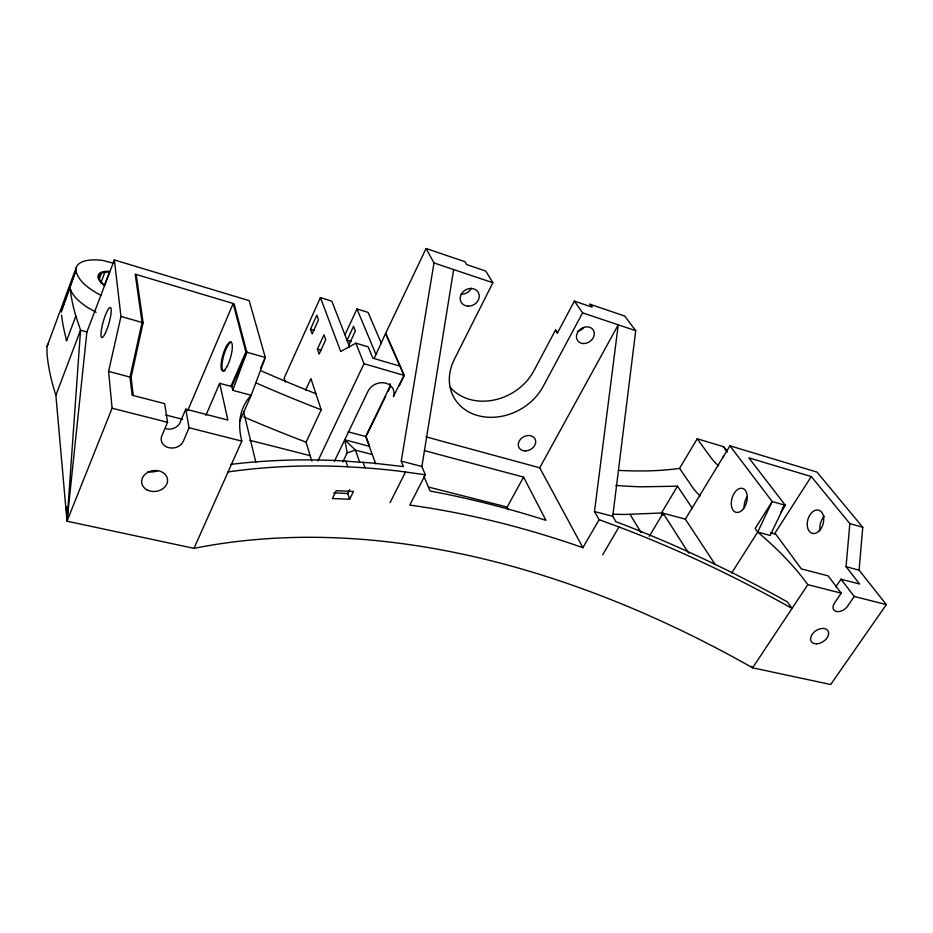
<?xml version="1.0" encoding="UTF-8"?>
<svg xmlns="http://www.w3.org/2000/svg" width="933" height="933" viewBox="0 0 933 933"><rect width="100%" height="100%" fill="white"/><g stroke="black" fill="none" stroke-linecap="round" stroke-linejoin="round"><path stroke-width="1.4" d="M76.121 267.888L46.977 346.598L47.047 354.248A559.217 234.44 29.7 0 0 54.58 391.184L55.875 395.277L67.013 521.197L193.982 548.347A1136.126 727.95 54.7 0 1 752.604 667.806L830.697 684.507L886.35 604.596L859.083 570.156L862.757 527.285L817.005 472.11L729.921 445.811L685.335 519.145L715.191 564.512M835.805 586.892L840.995 579.195L859.596 584.023L846.044 566.693L849.835 523.611L811.278 476.553L748.872 457.87L785.329 505.278L780.664 512.579M114.362 259.945L86.897 331.973L67.013 521.197L112.088 408.222L108.59 371.404L120.963 316.462L114.362 259.945L249.181 300.659L265.299 357.479L251.175 395.3L239.478 421.763M599.114 519.646L582.892 547.671L539.729 467.783L618.252 324.836L594.484 511.541L599.114 519.646L624.807 529.174A1184 706.246 50.9 0 1 792.035 608.444L787.277 601.855L781.178 598.461A1215.477 726.807 51.3 0 0 623.489 524.579L615.92 521.699L612.748 516.299L635.711 330.69L624.713 316.042L589.936 304.216L592 307.097L574.378 301.114L557.479 332.918L555.543 329.944L533.898 370.774A50.732 42.335 -29 0 1 450.254 387.347M582.892 547.671L575.031 544.954A1161.702 717.034 52.5 0 0 417.751 506.222L409.785 505.103L425.331 474.757L421.891 466.5L453.636 269.555M230.568 464.436L233.075 464.109A1215.477 726.807 51.3 0 1 337.489 460.61L372.185 463.013L403.406 466.57L401.237 461.112L433.997 262.954L426.089 248.493L385.539 333.559L403.919 375.358L393.399 396.653A13.797 11.558 -21.3 0 0 385.177 383.02A13.797 11.558 -21.3 0 0 368.092 391.114L334.364 461.38M133.267 395.522L131.075 377.375L143.122 322.76L136.183 274.454M104.449 285.265L109.593 271.783L101.534 272.996L99.446 274.78L98.91 277.218L99.959 280.145A24.433 9.423 20.9 0 0 104.368 284.997M113.908 263.304L102.723 260.435A48.329 18.637 20.9 0 0 75.888 270.43L61.146 311.121L61.088 310.386M75.888 270.43L61.263 312.158M232.76 390.332L246.837 352.231L234.09 303.761L135.203 274.162L142.073 322.456L130.014 377.084L132.183 395.242L164.663 403.662L167.543 422.287L161.806 435.979A11.429 9.388 -8.2 0 0 168.721 447.677A11.429 9.388 -8.2 0 0 183.276 441.321L189.061 427.746L185.76 409.144L227.862 420.072L219.687 383.311L231.885 386.612L232.76 390.332L251.175 395.3A204.584 90.898 27.2 0 0 241.472 439.665L241.81 441.122L193.982 548.347M66.021 340.195L66.651 340.568L75.841 316.1M98.338 277.871L99.446 274.78M99.469 278.431L101.534 272.996M55.875 395.277L80.541 330.212L75.748 315.774A569.783 216.701 29.5 0 1 70.465 291.166L70.383 289.043L71.538 291.866A48.038 19.022 20.7 0 0 87.585 307.47L96.087 312.31M100.881 282.804L104.997 271.981M185.76 409.144L180.104 422.521A11.196 9.272 -7.6 0 1 165.887 428.748M187.766 410.567L233.157 303.493L245.857 351.951L230.917 386.355M205.89 415.372L219.687 383.311M231.885 386.612L246.837 352.231M260.657 367.975L265.299 357.479L245.857 351.951M349.653 346.971L331.821 301.149L320.416 297.604L284.18 377.993L285.416 382.11M310.467 329.256L316.823 315.191L318.515 319.821L312.112 333.944L310.467 329.256L314.281 330.387M317.418 349.152L323.973 334.842L325.734 339.694L319.144 354.074L317.418 349.152L321.314 350.295M305.558 390.274L310.922 378.6L321.209 409.809L306.082 442.172L311.75 460.949M345.012 334.714L356.966 308.951L368.08 312.403L381.504 343.671M348.907 344.872L355.391 330.982L353.525 326.352L347.088 340.183L351.263 341.431M317.885 460.995L364.033 363.707L355.846 343.169L340.697 351.508L320.416 297.604M731.682 572.99L757.689 532.067L772.197 501.546L729.921 445.811M374.145 358.4L385.539 333.559M342.796 461.975L347.216 452.82L344.732 439.793L369.655 446.359M369.211 445.134L366.063 436.597L385.574 396.478M388.035 391.405L390.484 386.379M399.289 385.784L404.327 375.474L385.935 333.676M349.63 499.248L353.455 491.458L336.195 490.665L332.381 498.549L349.63 499.248L347.741 493.534L349.642 489.65M426.089 248.493L464.961 261.707L466.652 264.564L485.743 271.048L492.869 282.722L454.301 359.45A51.688 42.731 -29 0 0 476.763 415.267A51.688 42.731 -29 0 0 543.193 386.39L582.6 312.858L574.378 301.114M390.041 502.642L405.552 471.958M508.462 509.663L507.202 507.062L523.565 477.09L424.492 450.651M602.671 554.808L619.011 526.97M618.474 470.372A492.437 149.047 24.6 0 0 679.562 468.389L697.208 438.778L723.821 446.779L727.332 451.455M612.759 514.211A513.686 165.188 24.4 0 0 625.343 514.445L661.427 513.01L677.486 486.198L692.496 508.52M649.228 536.358L663.106 513.197L685.335 519.145M782.344 508.742L784.676 505.091L770.168 535.437L757.689 532.067L755.112 528.498L772.197 501.546L785.329 505.278M774.518 533.863L811.278 476.553M757.689 532.067A189.119 75.176 31.5 0 1 806.835 583.323L807.826 584.676L752.604 667.806L751.706 666.384M770.716 532.731L775.696 534.084L801.389 568.92L828.096 575.848L841.216 593.143L834.394 603.208A8.735 5.808 -34 0 0 836.376 611.477A8.735 5.808 -34 0 0 847.409 606.45L854.243 596.455L886.35 604.596M347.216 452.82L355.438 450.138L372.302 454.534M677.486 486.198L641.566 486.804A517.943 157.479 24.6 0 1 615.885 485.428M333.757 492.799L347.741 493.534M425.331 474.757L399.219 471.153A1184 706.246 50.9 0 0 365.06 467.83L342.236 466.512A1184 706.246 50.9 0 0 228.072 471.935M428.422 487.049L507.202 507.062M112.088 408.222L167.543 422.287M189.061 427.746L241.81 441.122M807.826 584.676L841.216 593.143M165.782 414.998L182.518 419.279M249.799 440.283L310.153 455.642M401.237 461.112L421.891 466.5M594.484 511.541L612.748 516.299M348.114 431.816L366.063 436.597M846.044 566.693L859.083 570.156M108.59 371.404L131.075 377.375M426.008 436.854L539.729 467.783M86.897 331.973L80.541 330.212L67.013 521.197L66.441 506.736M120.963 316.462L143.122 322.76M849.835 523.611L862.757 527.285M364.033 363.707L404.327 375.474M400.269 366.249L372.827 358.167L368.162 346.843L355.846 343.169M433.997 262.954L492.869 282.722M582.6 312.858L635.711 330.69M306.082 442.172L295.434 438.078A513.686 165.188 24.4 0 1 243.781 416.911M321.209 409.809L310.479 405.61A517.943 157.479 24.6 0 1 255.91 382.868M315.902 393.703L312.602 392.396A492.437 149.047 24.6 0 1 261.508 370.996M101.032 295.434C90.921 289.813 79.235 282.851 75.958 271.141M344.732 439.793L355.438 450.138L359.8 462.488M589.936 304.216L592 306.257M840.995 579.195L854.243 596.455M723.238 446.604L727.274 451.969M697.208 438.778L711.004 457.706A37.612 12.199 31 0 0 718.573 465.835M679.562 468.389L692.857 487.737A37.238 12.91 31.3 0 0 700.228 496.006M663.106 513.197L688.741 553.246M661.427 513.01L662.955 515.401M630.067 514.421L641.146 532.696M555.543 329.944L557.409 333.384M523.565 477.09L545.957 520.322L534.819 516.847A1272.962 791.161 54 0 0 441.344 493.184L430.043 491.015L424.002 476.448M356.966 308.951L375.987 354.54M375.719 463.783L365.654 436.492L388.898 388.699A13.657 11.488 -21.2 0 0 390.064 383.591M363.065 462.243L365.06 467.83M345.851 461.065L347.787 466.792M66.651 340.568L66.558 340.23A565.771 223.523 29.6 0 1 61.566 315.121M243.571 411.581L255.852 462.325M225.005 370.623A14.975 4.035 -74.1 0 1 222.987 358.505A14.975 4.035 -74.1 0 1 231.372 342.178M157.595 470.687A12.747 10.345 -7.5 0 1 147.915 471.597M744.137 507.937A12.327 7.604 -74.5 0 1 746.96 496.986M723.168 457.135A19.78 6.414 31 0 1 723.985 455.689M583.591 327.786A9.33 7.697 -34.7 0 1 577.445 331.343M471.398 288.25A9.715 8.409 -30.1 0 1 461.205 294.163M104.718 285.895A25.413 9.796 20.9 0 1 99.061 279.982L97.977 276.938L98.536 274.407A25.413 9.796 20.9 0 1 109.091 271.293M820.037 529.979A11.942 7.965 -74.6 0 1 824.41 516.206M46.977 346.598A47.163 20.549 19.8 0 1 48.084 344.114M816.573 643.805A9.913 6.554 -32.9 0 0 828.504 632.073A9.913 6.554 -32.9 0 0 813.739 632.457A9.913 6.554 -32.9 0 0 816.573 643.805M147.262 490.023A13.015 10.461 -8.1 0 0 167.543 481.195A13.015 10.461 -8.1 0 0 149.035 471.806A13.015 10.461 -8.1 0 0 147.262 490.023M742.656 509.616A12.397 7.534 -74.5 0 0 743.834 488.95A12.397 7.534 -74.5 0 0 731.309 502.455A12.397 7.534 -74.5 0 0 742.656 509.616M467.853 306.141A9.866 8.479 -30 0 0 478.734 293.394A9.866 8.479 -30 0 0 462.535 292.391A9.866 8.479 -30 0 0 467.853 306.141M819.221 530.865A12.012 7.907 -74.6 0 0 820.002 510.748A12.012 7.907 -74.6 0 0 807.232 523.635A12.012 7.907 -74.6 0 0 819.221 530.865M227.011 366.494A14.986 4.035 -74.1 0 0 231.396 342.364A14.986 4.035 -74.1 0 0 221.646 360.22A14.986 4.035 -74.1 0 0 227.011 366.494M525.092 450.919A9.12 7.254 -28.4 0 0 535.309 439.536A9.12 7.254 -28.4 0 0 520.544 439.163A9.12 7.254 -28.4 0 0 525.092 450.919M583.218 343.531A9.47 7.756 -34.6 0 0 593.971 331.437A9.47 7.756 -34.6 0 0 578.903 330.632A9.47 7.756 -34.6 0 0 583.218 343.531M105.511 332.778A15.593 2.951 -74.1 0 0 110.805 307.867A15.593 2.951 -74.1 0 0 101.965 326.83A15.593 2.951 -74.1 0 0 105.511 332.778"/></g></svg>
